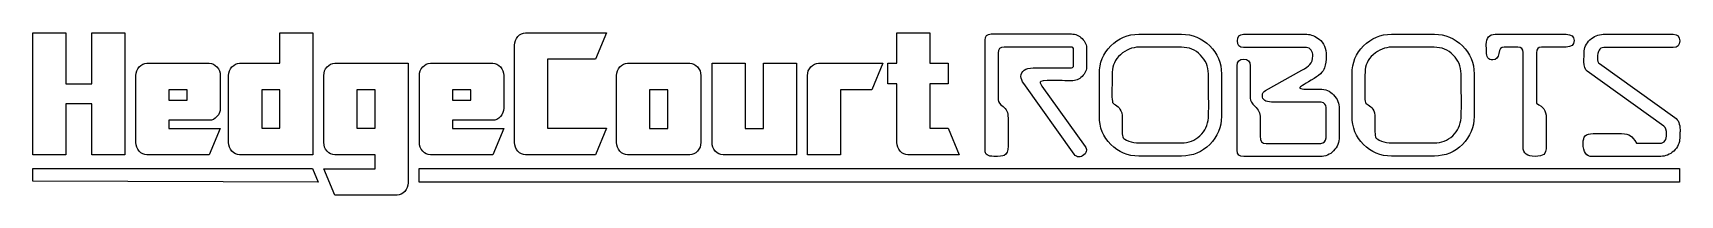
# Model space of a CAD drawing. Extents: x 0.77 to 4.83, y 2.86 to 3.26.
import ezdxf

# ---------------------------------------------------------------- set-up
doc = ezdxf.new("R2010")
doc.units = 0
doc.layers.add('Text', color=7, linetype='CONTINUOUS')

msp = doc.modelspace()

# ---------------------------------------------------------------- linework, layer by layer
at = {"layer": 'Text', "color": 7}
for p, q in [((0.774161, 3.263959), (0.855473, 3.263959)), ((0.774161, 2.962804), (0.774161, 3.263959)), ((0.855473, 3.263959), (0.855473, 3.138334)), ((0.919146, 3.138334), (0.919146, 3.263959)), ((0.919146, 3.263959), (1.000458, 3.263959)), ((1.000458, 3.263959), (1.000458, 2.962804)), ((1.382394, 3.18867), (1.382394, 3.263959)), ((1.382394, 3.263959), (1.463706, 3.263959)), ((1.463706, 3.263959), (1.463706, 2.962804)), ((1.987737, 3.263959), (2.18693, 3.263959)), ((2.18693, 3.263959), (2.159826, 3.198566)), ((2.902578, 3.18867), (2.902578, 3.263959)), ((2.902578, 3.263959), (2.98389, 3.263959)), ((2.98389, 3.263959), (2.98389, 3.18867)), ((3.134844, 3.261168), (3.332746, 3.261168)), ((3.498758, 3.260738), (3.604162, 3.260738)), ((3.756219, 3.260308), (3.91282, 3.260308)), ((4.121404, 3.260738), (4.226808, 3.260738)), ((4.376716, 3.260308), (4.551386, 3.260308)), ((4.642863, 3.260308), (4.815382, 3.260308)), ((1.960633, 2.992919), (1.960633, 3.233844)), ((3.119786, 2.97378), (3.119786, 3.24568)), ((3.152053, 3.214274), (3.152053, 3.098114)), ((3.332316, 3.228902), (3.167111, 3.228902)), ((3.337909, 3.181147), (3.337909, 3.222879)), ((3.370175, 3.223309), (3.370175, 3.182868)), ((3.603733, 3.228472), (3.499189, 3.228472)), ((3.911529, 3.227611), (3.756219, 3.227611)), ((4.226382, 3.228472), (4.121837, 3.228472)), ((4.432643, 3.228902), (4.399085, 3.228902)), ((4.445549, 2.981954), (4.445549, 3.215565)), ((4.478246, 3.214705), (4.478246, 3.09037)), ((4.551384, 3.228902), (4.490723, 3.228902)), ((4.571176, 3.24482), (4.571174, 3.24482)), ((4.815382, 3.227611), (4.644157, 3.227611)), ((1.055029, 3.18867), (1.208618, 3.18867)), ((1.283443, 3.18867), (1.382394, 3.18867)), ((1.518002, 3.18867), (1.698265, 3.18867)), ((1.698265, 3.18867), (1.698265, 2.893108)), ((1.7533, 3.18867), (1.906889, 3.18867)), ((2.159826, 3.198566), (2.041945, 3.198566)), ((2.041945, 3.198566), (2.041945, 3.028198)), ((2.23898, 3.18867), (2.392569, 3.18867)), ((2.447154, 3.18867), (2.528466, 3.18867)), ((2.447154, 2.992919), (2.447154, 3.18867)), ((2.528466, 3.18867), (2.528466, 3.027767)), ((2.573639, 3.027767), (2.573639, 3.18867)), ((2.573639, 3.18867), (2.654951, 3.18867)), ((2.654951, 3.18867), (2.654951, 2.962804)), ((2.709536, 3.18867), (2.867857, 3.18867)), ((2.867857, 3.18867), (2.840753, 3.123277)), ((2.880206, 3.138334), (2.880206, 3.18867)), ((2.880206, 3.18867), (2.902578, 3.18867)), ((2.98389, 3.18867), (3.028633, 3.18867)), ((3.028633, 3.18867), (3.028633, 3.138334)), ((3.238527, 3.177275), (3.333176, 3.177275)), ((3.740731, 2.97378), (3.740731, 3.182868)), ((3.772998, 3.182868), (3.772998, 3.102417)), ((3.810857, 3.121777), (3.900344, 3.171682)), ((4.792157, 3.033151), (4.603717, 3.169101)), ((4.633402, 3.188031), (4.819258, 3.054662)), ((0.855473, 3.138334), (0.919146, 3.138334)), ((1.027925, 2.992919), (1.027925, 3.158555)), ((1.235722, 3.158555), (1.235722, 3.078103)), ((1.256339, 2.992919), (1.256339, 3.158555)), ((1.490898, 2.992919), (1.490898, 3.158555)), ((1.726196, 2.992919), (1.726196, 3.158555)), ((1.933993, 3.158555), (1.933993, 3.078103)), ((2.211876, 2.992919), (2.211876, 3.158555)), ((2.419673, 3.158555), (2.419673, 2.992919)), ((2.682432, 2.962804), (2.682432, 3.158555)), ((2.902578, 3.138334), (2.880206, 3.138334)), ((2.902578, 2.992919), (2.902578, 3.138334)), ((3.028633, 3.138334), (2.98389, 3.138334)), ((2.98389, 3.138334), (2.98389, 3.028198)), ((3.33963, 2.964315), (3.215295, 3.138555)), ((3.260038, 3.132532), (3.366303, 2.983245)), ((3.401528, 3.057673), (3.401528, 3.163078)), ((3.702253, 3.163078), (3.702253, 3.057673)), ((4.024174, 3.057673), (4.024174, 3.163078)), ((4.324899, 3.163078), (4.324899, 3.057673)), ((0.919146, 3.088429), (0.855473, 3.088429)), ((0.855473, 3.088429), (0.855473, 2.962804)), ((0.919146, 2.962804), (0.919146, 3.088429)), ((1.15441, 3.123277), (1.109237, 3.123277)), ((1.109237, 3.123277), (1.109237, 3.097894)), ((1.109237, 3.097894), (1.15441, 3.097894)), ((1.15441, 3.097894), (1.15441, 3.123277)), ((1.382394, 3.123277), (1.337651, 3.123277)), ((1.337651, 3.123277), (1.337651, 3.028198)), ((1.382394, 3.028198), (1.382394, 3.123277)), ((1.616953, 3.123277), (1.57221, 3.123277)), ((1.57221, 3.123277), (1.57221, 3.028198)), ((1.616953, 3.028198), (1.616953, 3.123277)), ((1.852681, 3.123277), (1.807508, 3.123277)), ((1.807508, 3.123277), (1.807508, 3.097894)), ((1.807508, 3.097894), (1.852681, 3.097894)), ((1.852681, 3.097894), (1.852681, 3.123277)), ((2.338361, 3.123277), (2.293188, 3.123277)), ((2.293188, 3.123277), (2.293188, 3.027767)), ((2.338361, 3.027767), (2.338361, 3.123277)), ((2.840753, 3.123277), (2.763744, 3.123277)), ((2.763744, 3.123277), (2.763744, 2.962804)), ((3.670848, 3.08951), (3.670847, 3.08951)), ((3.948098, 3.092952), (3.825915, 3.092952)), ((4.293497, 3.08951), (4.293492, 3.08951)), ((1.208618, 3.047988), (1.109237, 3.047988)), ((1.109237, 3.047988), (1.109237, 3.027767)), ((1.906889, 3.047988), (1.807508, 3.047988)), ((1.807508, 3.047988), (1.807508, 3.027767)), ((3.176575, 3.053801), (3.176575, 2.984105)), ((3.457888, 3.053801), (3.457888, 3.019814)), ((3.79752, 3.053801), (3.79752, 3.008628)), ((3.960144, 3.004756), (3.960144, 3.079185)), ((3.992411, 3.076173), (3.992411, 3.007337)), ((4.080537, 3.053801), (4.080537, 3.019814)), ((4.502339, 3.053801), (4.502339, 2.984105)), ((1.109237, 3.027767), (1.235722, 3.027767)), ((1.235722, 3.027767), (1.208618, 2.962804)), ((1.337651, 3.028198), (1.382394, 3.028198)), ((1.57221, 3.028198), (1.616953, 3.028198)), ((1.807508, 3.027767), (1.933993, 3.027767)), ((1.933993, 3.027767), (1.906889, 2.962804)), ((2.041945, 3.028198), (2.18693, 3.028198)), ((2.18693, 3.028198), (2.159826, 2.962804)), ((2.293188, 3.027767), (2.338361, 3.027767)), ((2.528466, 3.027767), (2.573639, 3.027767)), ((2.98389, 3.028198), (3.028633, 3.028198)), ((3.028633, 3.028198), (3.055737, 2.962804)), ((4.618348, 3.015082), (4.688044, 3.015082)), ((4.832165, 3.024546), (4.832165, 3.024546)), ((0.855473, 2.962804), (0.774161, 2.962804)), ((1.000458, 2.962804), (0.919146, 2.962804)), ((1.208618, 2.962804), (1.055029, 2.962804)), ((1.463706, 2.962804), (1.283443, 2.962804)), ((1.616953, 2.962804), (1.518002, 2.962804)), ((1.616953, 2.928386), (1.616953, 2.962804)), ((1.906889, 2.962804), (1.7533, 2.962804)), ((2.159826, 2.962804), (1.987737, 2.962804)), ((2.392569, 2.962804), (2.23898, 2.962804)), ((2.654951, 2.962804), (2.474258, 2.962804)), ((2.763744, 2.962804), (2.682432, 2.962804)), ((3.055737, 2.962804), (2.929682, 2.962804)), ((3.499189, 2.991849), (3.603733, 2.991849)), ((3.812578, 2.990559), (3.947238, 2.990559)), ((4.121838, 2.991849), (4.226382, 2.991849)), ((4.724613, 2.991419), (4.782693, 2.991419)), ((0.774135, 2.928446), (1.463286, 2.928446)), ((0.774135, 2.89718), (0.774135, 2.928446)), ((1.463286, 2.928446), (1.476965, 2.895226)), ((1.518002, 2.862992), (1.490898, 2.928386)), ((1.490898, 2.928386), (1.616953, 2.928386)), ((1.725995, 2.928446), (4.831115, 2.928446)), ((1.725995, 2.895214), (1.725995, 2.928446)), ((3.604162, 2.959583), (3.498758, 2.959583)), ((3.945087, 2.958292), (3.75708, 2.958292)), ((4.226808, 2.959583), (4.121404, 2.959583)), ((4.784414, 2.958722), (4.616197, 2.958292)), ((4.831115, 2.928446), (4.831115, 2.895214)), ((1.476965, 2.895226), (0.774135, 2.89718)), ((4.831115, 2.895214), (1.725995, 2.895214)), ((1.671161, 2.862992), (1.518002, 2.862992))]:
    msp.add_line(p, q, dxfattribs=at)
for points in [[(1.960633, 3.233844), (1.960633, 3.241875), (1.963358, 3.248902), (1.968807, 3.254925)], [(1.968807, 3.254925), (1.974544, 3.260948), (1.980853, 3.263959), (1.987737, 3.263959)], [(3.119786, 3.24568), (3.119786, 3.256006), (3.124805, 3.261168), (3.134844, 3.261168)], [(3.332746, 3.261168), (3.343071, 3.261168), (3.351819, 3.25744), (3.35899, 3.249983)], [(3.35899, 3.249983), (3.366447, 3.242525), (3.370175, 3.233634), (3.370175, 3.223309)], [(3.429922, 3.231913), (3.448852, 3.25113), (3.471797, 3.260738), (3.498758, 3.260738)], [(3.604162, 3.260738), (3.631123, 3.260738), (3.654212, 3.25113), (3.673428, 3.231913)], [(3.741592, 3.24396), (3.741592, 3.254859), (3.746467, 3.260308), (3.756219, 3.260308)], [(3.91282, 3.260308), (3.922285, 3.260308), (3.932467, 3.256293), (3.943366, 3.248262)], [(3.943366, 3.248262), (3.954552, 3.239371), (3.960144, 3.225603), (3.960144, 3.206961)], [(4.052568, 3.231913), (4.071498, 3.25113), (4.094443, 3.260738), (4.121404, 3.260738)], [(4.226808, 3.260738), (4.253769, 3.260738), (4.276857, 3.25113), (4.296074, 3.231913)], [(4.354774, 3.234925), (4.354774, 3.251847), (4.362088, 3.260308), (4.376716, 3.260308)], [(4.551386, 3.260308), (4.564579, 3.260308), (4.571176, 3.255145), (4.571176, 3.24482)], [(4.595969, 3.215135), (4.595969, 3.227181), (4.600701, 3.23765), (4.610167, 3.246541)], [(4.610167, 3.246541), (4.619918, 3.255719), (4.630817, 3.260308), (4.642863, 3.260308)], [(4.815382, 3.260308), (4.825995, 3.260308), (4.831301, 3.254859), (4.831301, 3.24396)], [(3.167111, 3.228902), (3.157072, 3.228902), (3.152053, 3.224026), (3.152053, 3.214274)], [(3.337909, 3.222879), (3.337909, 3.226894), (3.336044, 3.228902), (3.332316, 3.228902)], [(3.401528, 3.163078), (3.401528, 3.190038), (3.410993, 3.212984), (3.429922, 3.231913)], [(3.453585, 3.209972), (3.440105, 3.197926), (3.433365, 3.183585), (3.433365, 3.16695)], [(3.499189, 3.228472), (3.482553, 3.228472), (3.467352, 3.222305), (3.453585, 3.209972)], [(3.650627, 3.209112), (3.63772, 3.222018), (3.622089, 3.228472), (3.603733, 3.228472)], [(3.669987, 3.162648), (3.669987, 3.181004), (3.663533, 3.196492), (3.650627, 3.209112)], [(3.673428, 3.231913), (3.692645, 3.212697), (3.702253, 3.189752), (3.702253, 3.163078)], [(3.756219, 3.227611), (3.746467, 3.227611), (3.741592, 3.233061), (3.741592, 3.24396)], [(3.923145, 3.221158), (3.920277, 3.22546), (3.916405, 3.227611), (3.911529, 3.227611)], [(3.919704, 3.185449), (3.924866, 3.190899), (3.927448, 3.198213), (3.927448, 3.207391)], [(3.927448, 3.207391), (3.927448, 3.212553), (3.926013, 3.217142), (3.923145, 3.221158)], [(3.960144, 3.206961), (3.960144, 3.196635), (3.958854, 3.18674), (3.956273, 3.177275)], [(4.024174, 3.163078), (4.024174, 3.190038), (4.033638, 3.212984), (4.052568, 3.231913)], [(4.076234, 3.209972), (4.062754, 3.197926), (4.056013, 3.183585), (4.056013, 3.16695)], [(4.121837, 3.228472), (4.105202, 3.228472), (4.090001, 3.222305), (4.076234, 3.209972)], [(4.273276, 3.209112), (4.260369, 3.222018), (4.244738, 3.228472), (4.226382, 3.228472)], [(4.292636, 3.162648), (4.292636, 3.181004), (4.286182, 3.196492), (4.273276, 3.209112)], [(4.296074, 3.231913), (4.315291, 3.212697), (4.324899, 3.189752), (4.324899, 3.163078)], [(4.355203, 3.226321), (4.354917, 3.230336), (4.354774, 3.233204), (4.354774, 3.234925)], [(4.370691, 3.197065), (4.360079, 3.197065), (4.354916, 3.204092), (4.355203, 3.218146)], [(4.355203, 3.218146), (4.355203, 3.220154), (4.355203, 3.222879), (4.355203, 3.226321)], [(4.385318, 3.212984), (4.38417, 3.202371), (4.379294, 3.197065), (4.370691, 3.197065)], [(4.399085, 3.228902), (4.391341, 3.228902), (4.386752, 3.223596), (4.385318, 3.212984)], [(4.445549, 3.215565), (4.445549, 3.224456), (4.441247, 3.228902), (4.432643, 3.228902)], [(4.490723, 3.228902), (4.482405, 3.228902), (4.478246, 3.224169), (4.478246, 3.214705)], [(4.571174, 3.24482), (4.571174, 3.234208), (4.564578, 3.228902), (4.551384, 3.228902)], [(4.595541, 3.203949), (4.595826, 3.208825), (4.595969, 3.212553), (4.595969, 3.215135)], [(4.644157, 3.227611), (4.633832, 3.227611), (4.628669, 3.219007), (4.628669, 3.201798)], [(4.831301, 3.24396), (4.831301, 3.233061), (4.825995, 3.227611), (4.815382, 3.227611)], [(1.027925, 3.158555), (1.027925, 3.166586), (1.030649, 3.173613), (1.036099, 3.179636)], [(1.036099, 3.179636), (1.041548, 3.185659), (1.047858, 3.18867), (1.055029, 3.18867)], [(1.208618, 3.18867), (1.215788, 3.18867), (1.222098, 3.185659), (1.227548, 3.179636)], [(1.227548, 3.179636), (1.232997, 3.173613), (1.235722, 3.166586), (1.235722, 3.158555)], [(1.256339, 3.158555), (1.256339, 3.166586), (1.259064, 3.173613), (1.264513, 3.179636)], [(1.264513, 3.179636), (1.269963, 3.185659), (1.276273, 3.18867), (1.283443, 3.18867)], [(1.490898, 3.158555), (1.490898, 3.166586), (1.493479, 3.173613), (1.498642, 3.179636)], [(1.498642, 3.179636), (1.504091, 3.185659), (1.510544, 3.18867), (1.518002, 3.18867)], [(1.726196, 3.158555), (1.726196, 3.166586), (1.72892, 3.173613), (1.73437, 3.179636)], [(1.73437, 3.179636), (1.739819, 3.185659), (1.746129, 3.18867), (1.7533, 3.18867)], [(1.906889, 3.18867), (1.914059, 3.18867), (1.920369, 3.185659), (1.925819, 3.179636)], [(1.925819, 3.179636), (1.931268, 3.173613), (1.933993, 3.166586), (1.933993, 3.158555)], [(2.211876, 3.158555), (2.211876, 3.166586), (2.214601, 3.173613), (2.22005, 3.179636)], [(2.22005, 3.179636), (2.2255, 3.185659), (2.23181, 3.18867), (2.23898, 3.18867)], [(2.392569, 3.18867), (2.39974, 3.18867), (2.40605, 3.185659), (2.411499, 3.179636)], [(2.411499, 3.179636), (2.416949, 3.173613), (2.419673, 3.166586), (2.419673, 3.158555)], [(2.682432, 3.158555), (2.682432, 3.166586), (2.685156, 3.173613), (2.690606, 3.179636)], [(2.690606, 3.179636), (2.696055, 3.185659), (2.702365, 3.18867), (2.709536, 3.18867)], [(3.208412, 3.155764), (3.208412, 3.170105), (3.21845, 3.177275), (3.238527, 3.177275)], [(3.333176, 3.177275), (3.334897, 3.177275), (3.336475, 3.178566), (3.337909, 3.181147)], [(3.370175, 3.182868), (3.370175, 3.172543), (3.366447, 3.163651), (3.35899, 3.156194)], [(3.433365, 3.16695), (3.433365, 3.16609), (3.433221, 3.158776), (3.432935, 3.145009)], [(3.740731, 3.182868), (3.740731, 3.19348), (3.746037, 3.198786), (3.756649, 3.198786)], [(3.756649, 3.198786), (3.767548, 3.198786), (3.772998, 3.19348), (3.772998, 3.182868)], [(3.900344, 3.171682), (3.909808, 3.176845), (3.916262, 3.181434), (3.919704, 3.185449)], [(3.956273, 3.177275), (3.953691, 3.168097), (3.942792, 3.157915), (3.923576, 3.146729)], [(4.056013, 3.16695), (4.056013, 3.16609), (4.05587, 3.158776), (4.055583, 3.145009)], [(4.595112, 3.192763), (4.595112, 3.195344), (4.595255, 3.199073), (4.595541, 3.203949)], [(4.603717, 3.169101), (4.59798, 3.173403), (4.595112, 3.181291), (4.595112, 3.192763)], [(4.628669, 3.201798), (4.628669, 3.194914), (4.630247, 3.190325), (4.633402, 3.188031)], [(3.215295, 3.138555), (3.210706, 3.144865), (3.208412, 3.150601), (3.208412, 3.155764)], [(3.286282, 3.146299), (3.265631, 3.146299), (3.255306, 3.145008), (3.255306, 3.142427)], [(3.255306, 3.142427), (3.255306, 3.140419), (3.256884, 3.137121), (3.260038, 3.132532)], [(3.309514, 3.145869), (3.299189, 3.146155), (3.291445, 3.146299), (3.286282, 3.146299)], [(3.332746, 3.145439), (3.327583, 3.145439), (3.319839, 3.145582), (3.309514, 3.145869)], [(3.35899, 3.156194), (3.351819, 3.149024), (3.343071, 3.145439), (3.332746, 3.145439)], [(3.432935, 3.145009), (3.432648, 3.131528), (3.432505, 3.120916), (3.432505, 3.113172)], [(3.670417, 3.126079), (3.67013, 3.142427), (3.669987, 3.154617), (3.669987, 3.162648)], [(3.670847, 3.08951), (3.670847, 3.097541), (3.670704, 3.10973), (3.670417, 3.126079)], [(3.923576, 3.146729), (3.904646, 3.13583), (3.895181, 3.129664), (3.895181, 3.12823)], [(3.895181, 3.12823), (3.895181, 3.126509), (3.898479, 3.125362), (3.905076, 3.124788)], [(3.905076, 3.124788), (3.909665, 3.124501), (3.916549, 3.124501), (3.925727, 3.124788)], [(3.925727, 3.124788), (3.938633, 3.125075), (3.945087, 3.125218), (3.945087, 3.125218)], [(3.945087, 3.125218), (3.95828, 3.125218), (3.969466, 3.120343), (3.978644, 3.110591)], [(4.055583, 3.145009), (4.055297, 3.131528), (4.055153, 3.120916), (4.055153, 3.113172)], [(4.293064, 3.126079), (4.292779, 3.142427), (4.292636, 3.154617), (4.292636, 3.162648)], [(4.293492, 3.08951), (4.293492, 3.097541), (4.29335, 3.10973), (4.293064, 3.126079)], [(3.152053, 3.098114), (3.152053, 3.093238), (3.156068, 3.087789), (3.164099, 3.081766)], [(3.432505, 3.113172), (3.432505, 3.101986), (3.433078, 3.094959), (3.434226, 3.092091)], [(3.434226, 3.092091), (3.434512, 3.090657), (3.436807, 3.088649), (3.441109, 3.086068)], [(3.441109, 3.086068), (3.445985, 3.082626), (3.449714, 3.079185), (3.452295, 3.075743)], [(3.669987, 3.054232), (3.670561, 3.062262), (3.670848, 3.074022), (3.670848, 3.08951)], [(3.772998, 3.102417), (3.772998, 3.096107), (3.777013, 3.089366), (3.785044, 3.082196)], [(3.803113, 3.1093), (3.803113, 3.11475), (3.805695, 3.118908), (3.810857, 3.121777)], [(3.825915, 3.092952), (3.810714, 3.092952), (3.803113, 3.098401), (3.803113, 3.1093)], [(3.960144, 3.079185), (3.960144, 3.086355), (3.956129, 3.090944), (3.948098, 3.092952)], [(3.978644, 3.110591), (3.987822, 3.100839), (3.992411, 3.089367), (3.992411, 3.076173)], [(4.055153, 3.113172), (4.055153, 3.101986), (4.055727, 3.094959), (4.056874, 3.092091)], [(4.056874, 3.092091), (4.057161, 3.090657), (4.059455, 3.088649), (4.063758, 3.086068)], [(4.063758, 3.086068), (4.068634, 3.082626), (4.072362, 3.079185), (4.074944, 3.075743)], [(4.292636, 3.054232), (4.29321, 3.062262), (4.293497, 3.074022), (4.293497, 3.08951)], [(4.478246, 3.09037), (4.487424, 3.084634), (4.493447, 3.079902), (4.496315, 3.076173)], [(1.227548, 3.057022), (1.222098, 3.050999), (1.215788, 3.047988), (1.208618, 3.047988)], [(1.235722, 3.078103), (1.235722, 3.070073), (1.232997, 3.063046), (1.227548, 3.057022)], [(1.925819, 3.057022), (1.920369, 3.050999), (1.914059, 3.047988), (1.906889, 3.047988)], [(1.933993, 3.078103), (1.933993, 3.070073), (1.931268, 3.063046), (1.925819, 3.057022)], [(3.164099, 3.081766), (3.172417, 3.07603), (3.176575, 3.066708), (3.176575, 3.053801)], [(3.429492, 2.987977), (3.410849, 3.007194), (3.401528, 3.030426), (3.401528, 3.057673)], [(3.452295, 3.075743), (3.456023, 3.070006), (3.457888, 3.062693), (3.457888, 3.053801)], [(3.649336, 3.009489), (3.661956, 3.021535), (3.66884, 3.036449), (3.669987, 3.054232)], [(3.702253, 3.057673), (3.702253, 3.030713), (3.692645, 3.007624), (3.673428, 2.988408)], [(3.785044, 3.082196), (3.793362, 3.075026), (3.79752, 3.065561), (3.79752, 3.053801)], [(4.052138, 2.987977), (4.033495, 3.007194), (4.024174, 3.030426), (4.024174, 3.057673)], [(4.074944, 3.075743), (4.078672, 3.070006), (4.080537, 3.062693), (4.080537, 3.053801)], [(4.271985, 3.009489), (4.284605, 3.021535), (4.291489, 3.036449), (4.292636, 3.054232)], [(4.324899, 3.057673), (4.324899, 3.030713), (4.315291, 3.007624), (4.296074, 2.988408)], [(4.496315, 3.076173), (4.500331, 3.070723), (4.502339, 3.063266), (4.502339, 3.053801)], [(4.819258, 3.054662), (4.827862, 3.048639), (4.832165, 3.0386), (4.832165, 3.024546)], [(3.457888, 3.019814), (3.457888, 3.01207), (3.458605, 3.007051), (3.460039, 3.004756)], [(3.460039, 3.004756), (3.461473, 3.002748), (3.466062, 3.000024), (3.473806, 2.996582)], [(3.603733, 2.991849), (3.621515, 2.991849), (3.636717, 2.997729), (3.649336, 3.009489)], [(3.79752, 3.008628), (3.79752, 2.996582), (3.80254, 2.990559), (3.812578, 2.990559)], [(3.947238, 2.990559), (3.954695, 2.991419), (3.958997, 2.996152), (3.960144, 3.004756)], [(3.992411, 3.007337), (3.992411, 2.993857), (3.987822, 2.982241), (3.978644, 2.972489)], [(4.080537, 3.019814), (4.080537, 3.01207), (4.081254, 3.007051), (4.082687, 3.004756)], [(4.082687, 3.004756), (4.084121, 3.002748), (4.088711, 3.000024), (4.096455, 2.996582)], [(4.226382, 2.991849), (4.244164, 2.991849), (4.259366, 2.997729), (4.271985, 3.009489)], [(4.593395, 2.990559), (4.593395, 2.999737), (4.595116, 3.006047), (4.598557, 3.009489)], [(4.598557, 3.009489), (4.602286, 3.013217), (4.608883, 3.015082), (4.618348, 3.015082)], [(4.688044, 3.015082), (4.697795, 3.015082), (4.705253, 3.013217), (4.710416, 3.009489)], [(4.710416, 3.009489), (4.714431, 3.006621), (4.719163, 3.000597), (4.724613, 2.991419)], [(4.782693, 2.991419), (4.793592, 2.991419), (4.799041, 2.99902), (4.799041, 3.014221)], [(4.799041, 3.014221), (4.799041, 3.023399), (4.796747, 3.029709), (4.792157, 3.033151)], [(4.831308, 3.003896), (4.831308, 2.991849), (4.826432, 2.981237), (4.81668, 2.972059)], [(4.831736, 3.014221), (4.831451, 3.009632), (4.831308, 3.00619), (4.831308, 3.003896)], [(4.832165, 3.024546), (4.832165, 3.022252), (4.832022, 3.01881), (4.831736, 3.014221)], [(1.036099, 2.971838), (1.030649, 2.977862), (1.027925, 2.984889), (1.027925, 2.992919)], [(1.055029, 2.962804), (1.047858, 2.962804), (1.041548, 2.965815), (1.036099, 2.971838)], [(1.264513, 2.971838), (1.259064, 2.977862), (1.256339, 2.984889), (1.256339, 2.992919)], [(1.283443, 2.962804), (1.276273, 2.962804), (1.269963, 2.965815), (1.264513, 2.971838)], [(1.498642, 2.971838), (1.493479, 2.977862), (1.490898, 2.984889), (1.490898, 2.992919)], [(1.518002, 2.962804), (1.510544, 2.962804), (1.504091, 2.965815), (1.498642, 2.971838)], [(1.73437, 2.971838), (1.72892, 2.977862), (1.726196, 2.984889), (1.726196, 2.992919)], [(1.7533, 2.962804), (1.746129, 2.962804), (1.739819, 2.965815), (1.73437, 2.971838)], [(1.968807, 2.971408), (1.963358, 2.977431), (1.960633, 2.984602), (1.960633, 2.992919)], [(1.987737, 2.962804), (1.980853, 2.962804), (1.974544, 2.965672), (1.968807, 2.971408)], [(2.22005, 2.971838), (2.214601, 2.977862), (2.211876, 2.984889), (2.211876, 2.992919)], [(2.23898, 2.962804), (2.23181, 2.962804), (2.2255, 2.965815), (2.22005, 2.971838)], [(2.411499, 2.971838), (2.40605, 2.965815), (2.39974, 2.962804), (2.392569, 2.962804)], [(2.419673, 2.992919), (2.419673, 2.984889), (2.416949, 2.977862), (2.411499, 2.971838)], [(2.455328, 2.971838), (2.449879, 2.977862), (2.447154, 2.984889), (2.447154, 2.992919)], [(2.474258, 2.962804), (2.467088, 2.962804), (2.460778, 2.965815), (2.455328, 2.971838)], [(2.910752, 2.971838), (2.905302, 2.977862), (2.902578, 2.984889), (2.902578, 2.992919)], [(2.929682, 2.962804), (2.922511, 2.962804), (2.916201, 2.965815), (2.910752, 2.971838)], [(3.141297, 2.958722), (3.126956, 2.958722), (3.119786, 2.963741), (3.119786, 2.97378)], [(3.176575, 2.984105), (3.176575, 2.972059), (3.17342, 2.964459), (3.167111, 2.961304)], [(3.351246, 2.957431), (3.346657, 2.957431), (3.342785, 2.959726), (3.33963, 2.964315)], [(3.363292, 2.962594), (3.359276, 2.959152), (3.355261, 2.957431), (3.351246, 2.957431)], [(3.369745, 2.97378), (3.369745, 2.969764), (3.367594, 2.966036), (3.363292, 2.962594)], [(3.366303, 2.983245), (3.368598, 2.98009), (3.369745, 2.976935), (3.369745, 2.97378)], [(3.498758, 2.959583), (3.471511, 2.959583), (3.448422, 2.969048), (3.429492, 2.987977)], [(3.473806, 2.996582), (3.481837, 2.993427), (3.490298, 2.991849), (3.499189, 2.991849)], [(3.673428, 2.988408), (3.654498, 2.969191), (3.63141, 2.959583), (3.604162, 2.959583)], [(3.75708, 2.958292), (3.746181, 2.958292), (3.740731, 2.963455), (3.740731, 2.97378)], [(3.978644, 2.972489), (3.969753, 2.963025), (3.958567, 2.958292), (3.945087, 2.958292)], [(4.121404, 2.959583), (4.094156, 2.959583), (4.071068, 2.969048), (4.052138, 2.987977)], [(4.096455, 2.996582), (4.104485, 2.993427), (4.112946, 2.991849), (4.121838, 2.991849)], [(4.296074, 2.988408), (4.277144, 2.969191), (4.254056, 2.959583), (4.226808, 2.959583)], [(4.474804, 2.958722), (4.455301, 2.958722), (4.445549, 2.966466), (4.445549, 2.981954)], [(4.496315, 2.963455), (4.4923, 2.9603), (4.48513, 2.958722), (4.474804, 2.958722)], [(4.502339, 2.984105), (4.502339, 2.97378), (4.500331, 2.966897), (4.496315, 2.963455)], [(4.616197, 2.958292), (4.600996, 2.958292), (4.593395, 2.969048), (4.593395, 2.990559)], [(4.81668, 2.972059), (4.807215, 2.963168), (4.79646, 2.958722), (4.784414, 2.958722)], [(3.167111, 2.961304), (3.163382, 2.959583), (3.154778, 2.958722), (3.141297, 2.958722)], [(1.698265, 2.893108), (1.698265, 2.885077), (1.69554, 2.87805), (1.690091, 2.872027)], [(1.690091, 2.872027), (1.684641, 2.866004), (1.678331, 2.862992), (1.671161, 2.862992)]]:
    msp.add_open_spline(points, degree=3, dxfattribs=at)

doc.saveas('drawing.dxf')
